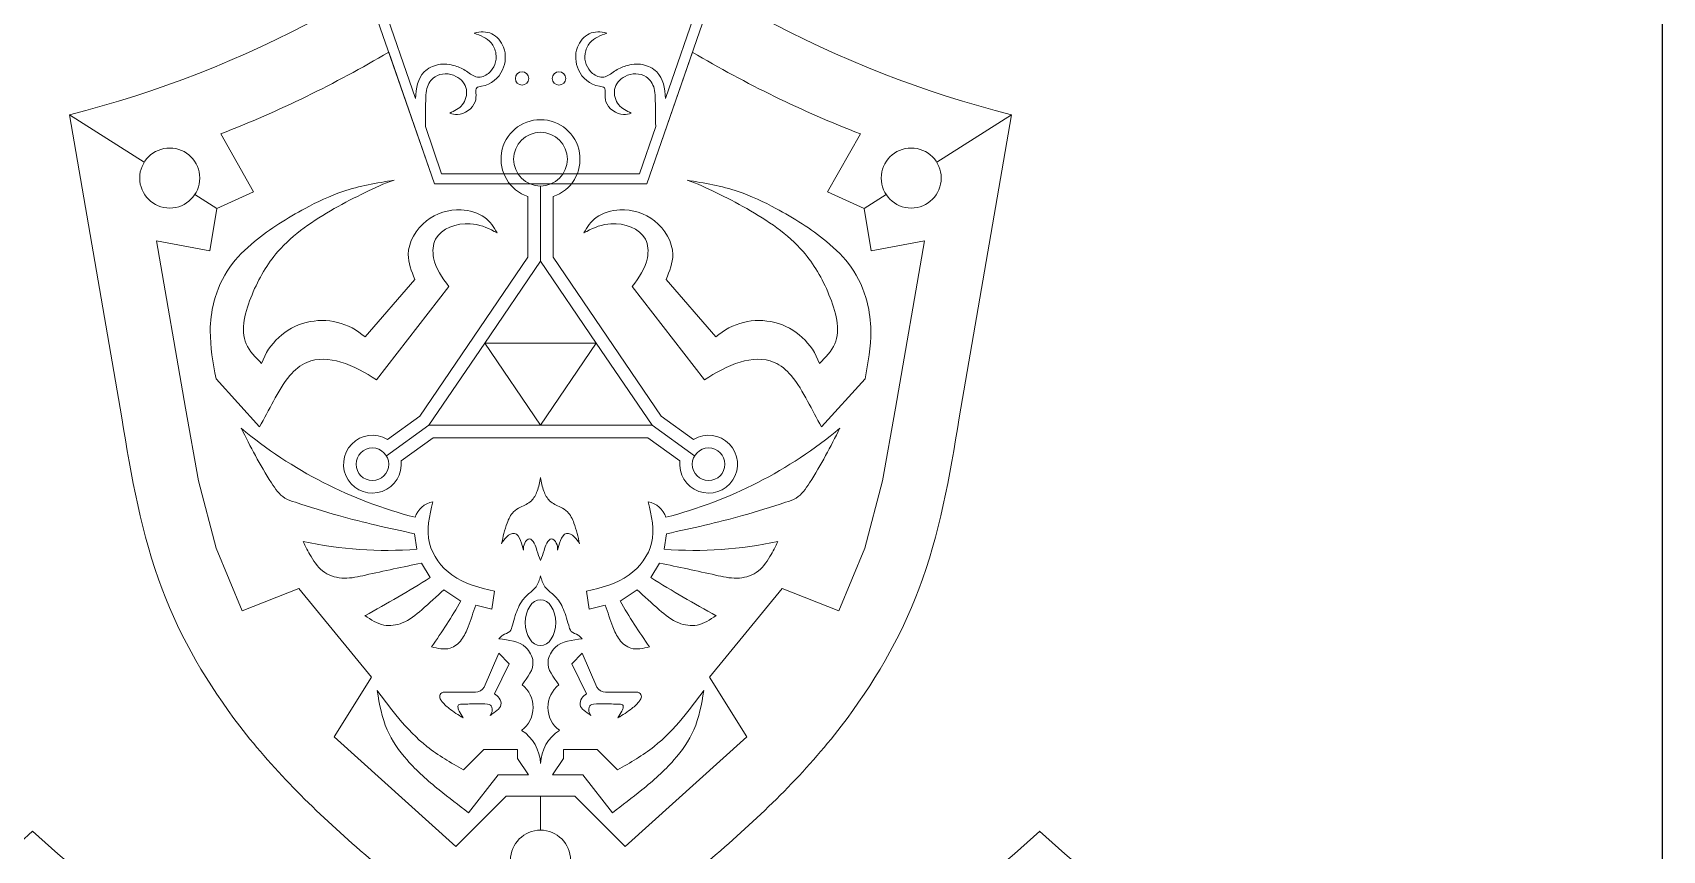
# Model space of a CAD drawing. Header units: inches. Extents: x 0 to 12, y 0 to 12.
# Drawn here: x 9.123 to 12, y 3.822 to 5.265 of the extents above; entities that cross this region are included whole.
import ezdxf

# ---------------------------------------------------------------- set-up
doc = ezdxf.new("R2010")
doc.units = ezdxf.units.IN
doc.header["$MEASUREMENT"] = 0
doc.layers.get('0').update_dxf_attribs({"color": 5})

msp = doc.modelspace()

# ---------------------------------------------------------------- linework, layer by layer
at = {"lineweight": 0}
for p, q in [((9.7179, 5.3279), (9.8322, 4.9981)), ((10.207, 4.9981), (10.3213, 5.3279)), ((9.7992, 5.1487), (9.7396, 5.3206)), ((10.2996, 5.3206), (10.24, 5.1487)), ((9.8322, 4.9981), (9.7516, 5.2308)), ((10.2876, 5.2308), (10.207, 4.9981)), ((9.32, 5.0363), (9.188, 5.1203)), ((9.8451, 5.0162), (9.8163, 5.0994)), ((10.2229, 5.0994), (10.1941, 5.0162)), ((10.8512, 5.1203), (10.7192, 5.0363)), ((9.455, 5.0864), (9.5128, 4.9839)), ((10.5264, 4.9839), (10.5842, 5.0864)), ((10.0196, 5.0162), (9.8451, 5.0162)), ((10.1941, 5.0162), (10.0196, 5.0162)), ((9.4482, 4.9547), (9.4095, 4.9794)), ((9.5128, 4.9839), (9.4482, 4.9547)), ((10.0196, 4.9981), (9.8322, 4.9981)), ((9.8322, 4.9981), (10.0196, 4.9981)), ((10.207, 4.9981), (10.0196, 4.9981)), ((10.0196, 4.9981), (10.207, 4.9981)), ((10.0196, 4.8619), (10.0196, 4.9944)), ((10.591, 4.9547), (10.5264, 4.9839)), ((10.6297, 4.9794), (10.591, 4.9547)), ((9.4482, 4.9547), (9.4357, 4.8798)), ((9.9973, 4.9758), (9.9973, 4.8687)), ((10.0419, 4.8687), (10.0419, 4.9758)), ((10.6035, 4.8798), (10.591, 4.9547)), ((9.4357, 4.8798), (9.3418, 4.8977)), ((9.3418, 4.8977), (9.3928, 4.6026)), ((10.6974, 4.8977), (10.6035, 4.8798)), ((10.6464, 4.6026), (10.6974, 4.8977)), ((9.9973, 4.8687), (9.8065, 4.5882)), ((10.2327, 4.5882), (10.0419, 4.8687)), ((10.0196, 4.8619), (9.9211, 4.7171)), ((10.118, 4.7171), (10.0196, 4.8619)), ((9.7099, 4.7281), (9.7979, 4.8297)), ((9.8577, 4.8172), (9.7302, 4.6523)), ((10.1815, 4.8172), (10.309, 4.6523)), ((10.3293, 4.7281), (10.2413, 4.8297)), ((9.9211, 4.7171), (9.8227, 4.5724)), ((10.0196, 4.5724), (9.9211, 4.7171)), ((9.9211, 4.7171), (10.118, 4.7171)), ((10.118, 4.7171), (10.0196, 4.5724)), ((10.2165, 4.5724), (10.118, 4.7171)), ((9.5237, 4.5692), (9.4468, 4.6542)), ((10.5155, 4.5692), (10.5924, 4.6542)), ((9.3928, 4.6026), (9.4161, 4.4743)), ((9.8065, 4.5882), (9.7493, 4.5472)), ((10.2899, 4.5472), (10.2327, 4.5882)), ((10.6231, 4.4743), (10.6464, 4.6026)), ((9.8227, 4.5724), (9.7475, 4.5184)), ((9.7735, 4.5097), (9.8299, 4.5501)), ((9.8227, 4.5724), (10.0196, 4.5724)), ((9.8299, 4.5501), (10.0196, 4.5501)), ((10.0196, 4.5724), (10.2165, 4.5724)), ((10.0196, 4.5501), (10.2093, 4.5501)), ((10.2093, 4.5501), (10.2656, 4.5097)), ((10.2165, 4.5724), (10.2917, 4.5184)), ((9.4161, 4.4743), (9.4472, 4.3553)), ((10.5919, 4.3553), (10.6231, 4.4743)), ((9.8013, 4.3534), (9.7971, 4.3808)), ((10.2379, 4.3534), (10.2421, 4.3808)), ((9.4472, 4.3553), (9.4929, 4.245)), ((10.5463, 4.245), (10.5919, 4.3553)), ((9.8247, 4.3035), (9.8095, 4.329)), ((10.2145, 4.3035), (10.2297, 4.329)), ((9.4929, 4.245), (9.5928, 4.2839)), ((9.5928, 4.2839), (9.7213, 4.1278)), ((9.8791, 4.2621), (9.8491, 4.2819)), ((9.9384, 4.2795), (9.9335, 4.2475)), ((10.1008, 4.2795), (10.1057, 4.2475)), ((10.1601, 4.2621), (10.1901, 4.2819)), ((10.3178, 4.1278), (10.4464, 4.2839)), ((10.4464, 4.2839), (10.5463, 4.245)), ((9.9335, 4.2475), (9.9054, 4.2549)), ((10.1057, 4.2475), (10.1337, 4.2549)), ((9.9202, 4.1099), (9.9459, 4.1698)), ((9.9645, 4.1512), (9.9386, 4.0985)), ((9.9459, 4.1698), (9.9645, 4.1512)), ((10.0933, 4.1698), (10.0747, 4.1512)), ((10.0747, 4.1512), (10.1006, 4.0985)), ((10.119, 4.1099), (10.0933, 4.1698)), ((9.7213, 4.1278), (9.6553, 4.0222)), ((10.3838, 4.0222), (10.3178, 4.1278)), ((9.8507, 4.1013), (9.9046, 4.1013)), ((10.1884, 4.1013), (10.1346, 4.1013)), ((9.6553, 4.0222), (9.8702, 3.8287)), ((9.8836, 3.9642), (9.9195, 4.0001)), ((9.9195, 4.0001), (9.9791, 4.0001)), ((9.9791, 4.0001), (9.9791, 3.9839)), ((10.1196, 4.0001), (10.06, 4.0001)), ((10.06, 4.0001), (10.06, 3.9839)), ((10.1556, 3.9642), (10.1196, 4.0001)), ((10.169, 3.8287), (10.3838, 4.0222)), ((9.9791, 3.9839), (9.9985, 3.9553)), ((10.06, 3.9839), (10.0406, 3.9553)), ((9.9451, 3.9553), (9.8927, 3.8885)), ((9.9985, 3.9553), (9.9451, 3.9553)), ((10.0406, 3.9553), (10.0941, 3.9553)), ((10.0941, 3.9553), (10.1465, 3.8885)), ((9.8702, 3.8287), (9.9591, 3.9176)), ((9.9591, 3.9176), (10.0196, 3.9176)), ((10.0196, 3.9176), (10.08, 3.9176)), ((10.0196, 3.8577), (10.0196, 3.9176)), ((10.08, 3.9176), (10.169, 3.8287))]:
    msp.add_line(p, q, dxfattribs=at)
at = {"color": 250, "lineweight": 0}
for p, q in [((9.188, 5.1203), (9.2805, 4.5852)), ((10.7587, 4.5852), (10.8512, 5.1203))]:
    msp.add_line(p, q, dxfattribs=at)
msp.add_lwpolyline([(0, 0), (12, 0), (12, 12), (0, 12)], close=True)
at = {"lineweight": 0}
for centre, radius in [((9.987, 5.1843), 0.0118), ((10.0522, 5.1843), 0.0118), ((9.3651, 5.0085), 0.053), ((10.674, 5.0085), 0.053), ((10.0196, 3.8047), 0.053)]:
    msp.add_circle(centre, radius, dxfattribs=at)
at = {"color": 250, "lineweight": 0}
for centre, start, end in [((8.7236, 6.9656), 284.1261, 312.9293), ((11.3156, 6.9656), 227.0707, 255.8739), ((7.827, 5.2494), 284.1261, 312.9293), ((10.419, 5.2494), 227.0707, 255.8739), ((9.6047, 5.2494), 284.1261, 312.9293), ((12.1967, 5.2494), 227.0707, 255.8739)]:
    msp.add_arc(centre, 1.9029, start, end, dxfattribs=at)
at = {"lineweight": 0}
for centre, radius, start, end in [((8.7236, 6.9656), 2.0166, 291.266, 300.649), ((11.3156, 6.9656), 2.0166, 239.351, 248.734), ((10.0196, 5.0418), 0.0697, 90, 251.3478), ((10.0196, 5.0418), 0.0697, 288.6522, 90), ((10.0196, 5.0418), 0.0474, 0, 180), ((10.0196, 5.0418), 0.0474, 180, 0), ((9.6341, 4.6439), 0.1132, 48.0042, 160.7442), ((10.405, 4.6439), 0.1132, 19.2558, 131.9958), ((9.9915, 5.166), 0.7804, 230.1334, 255.6659), ((9.7229, 4.5035), 0.051, 58.8504, 7.0054), ((10.0477, 5.166), 0.7804, 284.3341, 309.8666), ((10.3163, 4.5035), 0.051, 172.9946, 121.1496), ((9.7229, 4.5035), 0.0288, 0, 180), ((10.3163, 4.5035), 0.0288, 0, 180), ((9.7229, 4.5035), 0.0288, 180, 0), ((10.3163, 4.5035), 0.0288, 180, 0), ((9.8377, 4.3964), 0.0417, 101.4674, 161.1937), ((10.2015, 4.3964), 0.0417, 18.8063, 78.5326), ((9.7493, 5.0628), 0.7114, 257.9267, 274.1924), ((10.2899, 5.0628), 0.7114, 265.8076, 282.0733), ((8.8021, 5.9243), 1.9165, 298.2597, 302.2494), ((11.2371, 5.9243), 1.9165, 237.7506, 241.7403), ((9.0268, 4.7521), 0.9831, 324.5017, 330.1066), ((11.0124, 4.7521), 0.9831, 209.8934, 215.4983), ((9.956, 4.0744), 0.0506, 306.8379, 52.1804), ((10.0832, 4.0744), 0.0506, 127.8196, 233.1621), ((9.9043, 4.1202), 0.0189, 271.0459, 327.1361), ((10.1349, 4.1202), 0.0189, 212.8639, 268.9541), ((9.9472, 3.9729), 0.0724, 1.9204, 57.3192), ((10.092, 3.9729), 0.0724, 122.6808, 178.0796)]:
    msp.add_arc(centre, radius, start, end, dxfattribs=at)
msp.add_ellipse((10.0196, 4.2239), major_axis=(0, 0.0405), ratio=0.665933, dxfattribs=at)
for points, knots in [([(9.8594, 5.1231), (9.8639, 5.1216), (9.8808, 5.1169), (9.9058, 5.1356), (9.9059, 5.1557), (9.905, 5.1694), (9.9305, 5.1714), (9.9568, 5.1944), (9.9603, 5.2378), (9.9345, 5.2682), (9.9135, 5.267), (9.9024, 5.2642)], [0.000453, 0.000453, 0.000453, 0.000453, 0.00323887, 0.01091014, 0.01408877, 0.01589701, 0.01769875, 0.02708716, 0.03507638, 0.0414146, 0.04796878, 0.04796878, 0.04796878, 0.04796878]), ([(10.1798, 5.1231), (10.1753, 5.1216), (10.1584, 5.1169), (10.1334, 5.1356), (10.1333, 5.1557), (10.1342, 5.1694), (10.1087, 5.1714), (10.0823, 5.1944), (10.0789, 5.2378), (10.1047, 5.2682), (10.1256, 5.267), (10.1368, 5.2642)], [0.000453, 0.000453, 0.000453, 0.000453, 0.00323887, 0.01091014, 0.01408877, 0.01589701, 0.01769875, 0.02708716, 0.03507638, 0.0414146, 0.04796878, 0.04796878, 0.04796878, 0.04796878]), ([(9.9024, 5.2642), (9.9138, 5.26), (9.9318, 5.253), (9.9454, 5.2231), (9.9354, 5.1938), (9.907, 5.1827), (9.8891, 5.198), (9.8672, 5.2083), (9.8396, 5.2118), (9.8043, 5.1936), (9.7997, 5.1672), (9.7992, 5.1487)], [0.00030639, 0.00030639, 0.00030639, 0.00030639, 0.00723422, 0.01140536, 0.01883983, 0.0229945, 0.02731397, 0.03175048, 0.03768136, 0.04330908, 0.05350238, 0.05350238, 0.05350238, 0.05350238]), ([(10.1368, 5.2642), (10.1254, 5.26), (10.1074, 5.253), (10.0938, 5.2231), (10.1038, 5.1938), (10.1322, 5.1827), (10.1501, 5.198), (10.172, 5.2083), (10.1995, 5.2118), (10.2348, 5.1936), (10.2394, 5.1672), (10.24, 5.1487)], [0.00030639, 0.00030639, 0.00030639, 0.00030639, 0.00723422, 0.01140536, 0.01883983, 0.0229945, 0.02731397, 0.03175048, 0.03768136, 0.04330908, 0.05350238, 0.05350238, 0.05350238, 0.05350238]), ([(9.8594, 5.1231), (9.8677, 5.127), (9.8845, 5.135), (9.8938, 5.1664), (9.8707, 5.1938), (9.8337, 5.1941), (9.818, 5.1701), (9.8167, 5.1392), (9.8164, 5.1168), (9.8163, 5.0994)], [0.0000638, 0.0000638, 0.0000638, 0.0000638, 0.00537861, 0.01092551, 0.01688756, 0.02427956, 0.02934575, 0.0323294, 0.04278048, 0.04278048, 0.04278048, 0.04278048]), ([(10.1798, 5.1231), (10.1715, 5.127), (10.1547, 5.135), (10.1454, 5.1664), (10.1685, 5.1938), (10.2055, 5.1941), (10.2212, 5.1701), (10.2225, 5.1392), (10.2228, 5.1168), (10.2229, 5.0994)], [0.0000638, 0.0000638, 0.0000638, 0.0000638, 0.00537861, 0.01092551, 0.01688756, 0.02427956, 0.02934575, 0.0323294, 0.04278048, 0.04278048, 0.04278048, 0.04278048]), ([(9.761, 5.0047), (9.7304, 4.9997), (9.6755, 4.9907), (9.5934, 4.9508), (9.5243, 4.9082), (9.467, 4.8523), (9.4414, 4.7956), (9.4333, 4.7273), (9.4416, 4.6823), (9.4468, 4.6542)], [0, 0, 0, 0, 0.0185093, 0.0331391, 0.054433, 0.0670295, 0.0805547, 0.0908208, 0.1078467, 0.1078467, 0.1078467, 0.1078467]), ([(9.5273, 4.6813), (9.5166, 4.6921), (9.4844, 4.7247), (9.508, 4.807), (9.5575, 4.8921), (9.6366, 4.946), (9.708, 4.9823), (9.7434, 4.9991), (9.761, 5.0047)], [0, 0, 0, 0, 0.00874255, 0.02624393, 0.04399088, 0.06904044, 0.08130712, 0.09240467, 0.09240467, 0.09240467, 0.09240467]), ([(10.2782, 5.0047), (10.3088, 4.9997), (10.3636, 4.9907), (10.4458, 4.9508), (10.5149, 4.9082), (10.5721, 4.8523), (10.5977, 4.7956), (10.6059, 4.7273), (10.5976, 4.6823), (10.5924, 4.6542)], [0, 0, 0, 0, 0.0185093, 0.0331391, 0.054433, 0.0670295, 0.0805547, 0.0908208, 0.1078467, 0.1078467, 0.1078467, 0.1078467]), ([(10.5119, 4.6813), (10.5226, 4.6921), (10.5547, 4.7247), (10.5312, 4.807), (10.4817, 4.8921), (10.4026, 4.946), (10.3312, 4.9823), (10.2958, 4.9991), (10.2782, 5.0047)], [0, 0, 0, 0, 0.00874255, 0.02624393, 0.04399088, 0.06904044, 0.08130712, 0.09240467, 0.09240467, 0.09240467, 0.09240467]), ([(9.7979, 4.8297), (9.7919, 4.8443), (9.7771, 4.8804), (9.813, 4.9396), (9.8722, 4.9581), (9.9221, 4.9438), (9.9372, 4.9222), (9.943, 4.9117)], [0, 0, 0, 0, 0.0091162, 0.02256182, 0.03539583, 0.04424211, 0.051276, 0.051276, 0.051276, 0.051276]), ([(10.2413, 4.8297), (10.2473, 4.8443), (10.2621, 4.8804), (10.2261, 4.9396), (10.167, 4.9581), (10.1171, 4.9438), (10.102, 4.9222), (10.0961, 4.9117)], [0, 0, 0, 0, 0.0091162, 0.02256182, 0.03539583, 0.04424211, 0.051276, 0.051276, 0.051276, 0.051276]), ([(9.8577, 4.8172), (9.8461, 4.8329), (9.8279, 4.8577), (9.8305, 4.9155), (9.8904, 4.9355), (9.9265, 4.9205), (9.9414, 4.9126), (9.943, 4.9117)], [0, 0, 0, 0, 0.01143883, 0.01801906, 0.03139935, 0.04037691, 0.0415103, 0.0415103, 0.0415103, 0.0415103]), ([(10.1815, 4.8172), (10.1931, 4.8329), (10.2113, 4.8577), (10.2087, 4.9155), (10.1488, 4.9355), (10.1127, 4.9205), (10.0978, 4.9126), (10.0961, 4.9117)], [0, 0, 0, 0, 0.01143883, 0.01801906, 0.03139935, 0.04037691, 0.0415103, 0.0415103, 0.0415103, 0.0415103]), ([(9.5237, 4.5692), (9.5319, 4.5844), (9.5484, 4.6155), (9.5715, 4.6573), (9.6113, 4.6921), (9.6732, 4.6877), (9.7102, 4.6647), (9.7302, 4.6523)], [0, 0, 0, 0, 0.01038254, 0.02111262, 0.02864786, 0.04065201, 0.05478983, 0.05478983, 0.05478983, 0.05478983]), ([(10.5155, 4.5692), (10.5073, 4.5844), (10.4908, 4.6155), (10.4677, 4.6573), (10.4279, 4.6921), (10.3659, 4.6877), (10.329, 4.6647), (10.309, 4.6523)], [0, 0, 0, 0, 0.01038254, 0.02111262, 0.02864786, 0.04065201, 0.05478983, 0.05478983, 0.05478983, 0.05478983]), ([(9.7971, 4.3808), (9.7521, 4.3906), (9.681, 4.406), (9.6063, 4.43), (9.5624, 4.4442), (9.5294, 4.4919), (9.5076, 4.5347), (9.4912, 4.567)], [0, 0, 0, 0, 0.02753964, 0.04351363, 0.0474821, 0.05463243, 0.07669562, 0.07669562, 0.07669562, 0.07669562]), ([(10.2421, 4.3808), (10.2871, 4.3906), (10.3582, 4.406), (10.4328, 4.43), (10.4767, 4.4442), (10.5098, 4.4919), (10.5315, 4.5347), (10.548, 4.567)], [0, 0, 0, 0, 0.02753964, 0.04351363, 0.0474821, 0.05463243, 0.07669562, 0.07669562, 0.07669562, 0.07669562]), ([(10.0196, 4.4798), (10.018, 4.4718), (10.0153, 4.4573), (10.0045, 4.4364), (9.9863, 4.4292), (9.9689, 4.4188), (9.9577, 4.3949), (9.9534, 4.3753), (9.9508, 4.3631)], [0, 0, 0, 0, 0.00496667, 0.00889983, 0.01334248, 0.01630321, 0.02086423, 0.02843291, 0.02843291, 0.02843291, 0.02843291]), ([(10.0196, 4.4798), (10.0211, 4.4718), (10.0239, 4.4573), (10.0346, 4.4364), (10.0529, 4.4292), (10.0703, 4.4188), (10.0815, 4.3949), (10.0857, 4.3753), (10.0884, 4.3631)], [0, 0, 0, 0, 0.00496667, 0.00889983, 0.01334248, 0.01630321, 0.02086423, 0.02843291, 0.02843291, 0.02843291, 0.02843291]), ([(9.9384, 4.2795), (9.9118, 4.2858), (9.8625, 4.2976), (9.8123, 4.3643), (9.8236, 4.4125), (9.8294, 4.4372)], [0, 0, 0, 0, 0.01607831, 0.02987121, 0.04449574, 0.04449574, 0.04449574, 0.04449574]), ([(10.1008, 4.2795), (10.1273, 4.2858), (10.1767, 4.2976), (10.2269, 4.3643), (10.2156, 4.4125), (10.2098, 4.4372)], [0, 0, 0, 0, 0.01607831, 0.02987121, 0.04449574, 0.04449574, 0.04449574, 0.04449574]), ([(9.9894, 4.352), (9.9881, 4.3574), (9.9855, 4.3679), (9.9754, 4.3859), (9.9584, 4.3759), (9.9534, 4.3674), (9.9508, 4.3631)], [0, 0, 0, 0, 0.00351206, 0.00679766, 0.00978558, 0.01288207, 0.01288207, 0.01288207, 0.01288207]), ([(10.0498, 4.352), (10.0511, 4.3574), (10.0537, 4.3679), (10.0638, 4.3859), (10.0808, 4.3759), (10.0858, 4.3674), (10.0884, 4.3631)], [0, 0, 0, 0, 0.00351206, 0.00679766, 0.00978558, 0.01288207, 0.01288207, 0.01288207, 0.01288207]), ([(9.8095, 4.329), (9.7766, 4.3221), (9.7313, 4.3127), (9.6742, 4.2994), (9.6357, 4.309), (9.6149, 4.3384), (9.6049, 4.3583), (9.6005, 4.3672)], [0, 0, 0, 0, 0.02023305, 0.02779216, 0.03497388, 0.04239776, 0.04841567, 0.04841567, 0.04841567, 0.04841567]), ([(10.0196, 4.3338), (10.0174, 4.3396), (10.0134, 4.3499), (10.01, 4.363), (10.0002, 4.3754), (9.9897, 4.3639), (9.9895, 4.3561), (9.9894, 4.352)], [0, 0, 0, 0, 0.00367448, 0.00651244, 0.00872326, 0.0109429, 0.0134626, 0.0134626, 0.0134626, 0.0134626]), ([(10.0196, 4.3338), (10.0218, 4.3396), (10.0258, 4.3499), (10.0292, 4.363), (10.039, 4.3754), (10.0495, 4.3639), (10.0497, 4.3561), (10.0498, 4.352)], [0, 0, 0, 0, 0.00367448, 0.00651244, 0.00872326, 0.0109429, 0.0134626, 0.0134626, 0.0134626, 0.0134626]), ([(10.2297, 4.329), (10.2626, 4.3221), (10.3079, 4.3127), (10.365, 4.2994), (10.4035, 4.309), (10.4243, 4.3384), (10.4343, 4.3583), (10.4387, 4.3672)], [0, 0, 0, 0, 0.02023305, 0.02779216, 0.03497388, 0.04239776, 0.04841567, 0.04841567, 0.04841567, 0.04841567]), ([(10.0196, 4.3064), (10.0177, 4.2995), (10.0145, 4.2884), (10.0006, 4.2764), (9.9845, 4.2622), (9.976, 4.24), (9.9704, 4.2216), (9.9666, 4.2062), (9.9535, 4.2035), (9.9482, 4.1977), (9.9461, 4.1953)], [0, 0, 0, 0, 0.00412311, 0.00675957, 0.01082209, 0.01687384, 0.02044886, 0.02277519, 0.025562, 0.02745838, 0.02745838, 0.02745838, 0.02745838]), ([(10.0196, 4.3064), (10.0215, 4.2995), (10.0247, 4.2884), (10.0386, 4.2764), (10.0546, 4.2622), (10.0631, 4.24), (10.0688, 4.2216), (10.0726, 4.2062), (10.0857, 4.2035), (10.091, 4.1977), (10.0931, 4.1953)], [0, 0, 0, 0, 0.00412311, 0.00675957, 0.01082209, 0.01687384, 0.02044886, 0.02277519, 0.025562, 0.02745838, 0.02745838, 0.02745838, 0.02745838]), ([(9.8491, 4.2819), (9.8363, 4.2701), (9.8132, 4.2488), (9.7801, 4.2215), (9.7403, 4.2157), (9.7202, 4.2291), (9.7095, 4.2363)], [0, 0, 0, 0, 0.01052872, 0.01884852, 0.02537562, 0.03288337, 0.03288337, 0.03288337, 0.03288337]), ([(10.1901, 4.2819), (10.2029, 4.2701), (10.2259, 4.2488), (10.2591, 4.2215), (10.2989, 4.2157), (10.319, 4.2291), (10.3297, 4.2363)], [0, 0, 0, 0, 0.01052872, 0.01884852, 0.02537562, 0.03288337, 0.03288337, 0.03288337, 0.03288337]), ([(9.9054, 4.2549), (9.901, 4.2421), (9.8937, 4.2213), (9.8824, 4.1929), (9.8584, 4.1736), (9.8384, 4.1785), (9.8272, 4.1812)], [0, 0, 0, 0, 0.00813648, 0.01321573, 0.01827977, 0.02485473, 0.02485473, 0.02485473, 0.02485473]), ([(10.1337, 4.2549), (10.1382, 4.2421), (10.1455, 4.2213), (10.1568, 4.1929), (10.1808, 4.1736), (10.2007, 4.1785), (10.212, 4.1812)], [0, 0, 0, 0, 0.00813648, 0.01321573, 0.01827977, 0.02485473, 0.02485473, 0.02485473, 0.02485473]), ([(9.987, 4.1144), (9.9973, 4.1277), (10.0138, 4.149), (9.9912, 4.1905), (9.9638, 4.1934), (9.9461, 4.1953)], [0, 0, 0, 0, 0.00906876, 0.01459213, 0.02458282, 0.02458282, 0.02458282, 0.02458282]), ([(10.0522, 4.1144), (10.0419, 4.1277), (10.0253, 4.149), (10.048, 4.1905), (10.0754, 4.1934), (10.0931, 4.1953)], [0, 0, 0, 0, 0.00906876, 0.01459213, 0.02458282, 0.02458282, 0.02458282, 0.02458282]), ([(9.8927, 3.8885), (9.8751, 3.9017), (9.837, 3.9304), (9.7853, 3.9762), (9.7432, 4.0352), (9.7354, 4.0802), (9.7313, 4.1039)], [0, 0, 0, 0, 0.01319771, 0.02863214, 0.04139854, 0.05566643, 0.05566643, 0.05566643, 0.05566643]), ([(9.8836, 3.9642), (9.8613, 3.9769), (9.8185, 4.0012), (9.7701, 4.0522), (9.7437, 4.0874), (9.7313, 4.1039)], [0, 0, 0, 0, 0.0153222, 0.02936662, 0.04175131, 0.04175131, 0.04175131, 0.04175131]), ([(9.8829, 4.0558), (9.8745, 4.0611), (9.8605, 4.0699), (9.8467, 4.0825), (9.8401, 4.093), (9.8442, 4.101), (9.8489, 4.1012), (9.8507, 4.1013)], [0, 0, 0, 0, 0.00596177, 0.00986587, 0.01130521, 0.01296865, 0.01403095, 0.01403095, 0.01403095, 0.01403095]), ([(9.9386, 4.0985), (9.9415, 4.0961), (9.9476, 4.0912), (9.9534, 4.073), (9.938, 4.0663), (9.9312, 4.0603), (9.931, 4.0601)], [0, 0, 0, 0, 0.002263082, 0.004672888, 0.009805081, 0.009973743, 0.009973743, 0.009973743, 0.009973743]), ([(10.1006, 4.0985), (10.0976, 4.0961), (10.0916, 4.0912), (10.0858, 4.073), (10.1012, 4.0663), (10.108, 4.0603), (10.1082, 4.0601)], [0, 0, 0, 0, 0.002263082, 0.004672888, 0.009805081, 0.009973743, 0.009973743, 0.009973743, 0.009973743]), ([(10.1465, 3.8885), (10.164, 3.9017), (10.2022, 3.9304), (10.2539, 3.9762), (10.296, 4.0352), (10.3038, 4.0802), (10.3079, 4.1039)], [0, 0, 0, 0, 0.01319771, 0.02863214, 0.04139854, 0.05566643, 0.05566643, 0.05566643, 0.05566643]), ([(10.1556, 3.9642), (10.1779, 3.9769), (10.2207, 4.0012), (10.2691, 4.0522), (10.2955, 4.0874), (10.3079, 4.1039)], [0, 0, 0, 0, 0.0153222, 0.02936662, 0.04175131, 0.04175131, 0.04175131, 0.04175131]), ([(10.1563, 4.0558), (10.1647, 4.0611), (10.1787, 4.0699), (10.1925, 4.0825), (10.1991, 4.093), (10.195, 4.101), (10.1903, 4.1012), (10.1884, 4.1013)], [0, 0, 0, 0, 0.00596177, 0.00986587, 0.01130521, 0.01296865, 0.01403095, 0.01403095, 0.01403095, 0.01403095]), ([(9.8829, 4.0558), (9.8805, 4.0599), (9.8772, 4.0655), (9.8738, 4.0725), (9.8729, 4.0796), (9.8887, 4.0802), (9.9039, 4.0809), (9.921, 4.081), (9.9314, 4.0792), (9.9361, 4.0717), (9.9336, 4.0646), (9.931, 4.0601)], [0, 0, 0, 0, 0.00278599, 0.00388366, 0.00486863, 0.00626844, 0.01134116, 0.01538852, 0.01640716, 0.01732059, 0.0203083, 0.0203083, 0.0203083, 0.0203083]), ([(10.1563, 4.0558), (10.1586, 4.0599), (10.162, 4.0655), (10.1654, 4.0725), (10.1663, 4.0796), (10.1505, 4.0802), (10.1353, 4.0809), (10.1182, 4.081), (10.1078, 4.0792), (10.1031, 4.0717), (10.1056, 4.0646), (10.1082, 4.0601)], [0, 0, 0, 0, 0.00278599, 0.00388366, 0.00486863, 0.00626844, 0.01134116, 0.01538852, 0.01640716, 0.01732059, 0.0203083, 0.0203083, 0.0203083, 0.0203083])]:
    msp.add_open_spline(points, degree=3, knots=knots, dxfattribs=at)
at = {"color": 250, "lineweight": 0}
for points in [[(10.0196, 3.5724), (9.9115, 3.6529), (9.7216, 3.7941), (9.4846, 4.0251), (9.331, 4.2876), (9.2972, 4.4822), (9.2805, 4.5852)], [(10.0196, 3.5724), (10.1277, 3.6529), (10.3176, 3.7941), (10.5546, 4.0251), (10.7081, 4.2876), (10.742, 4.4822), (10.7587, 4.5852)]]:
    msp.add_open_spline(points, degree=3, knots=[0, 0, 0, 0, 0.0808468, 0.1419248, 0.197496, 0.2597021, 0.2597021, 0.2597021, 0.2597021], dxfattribs=at)

doc.saveas('drawing.dxf')
